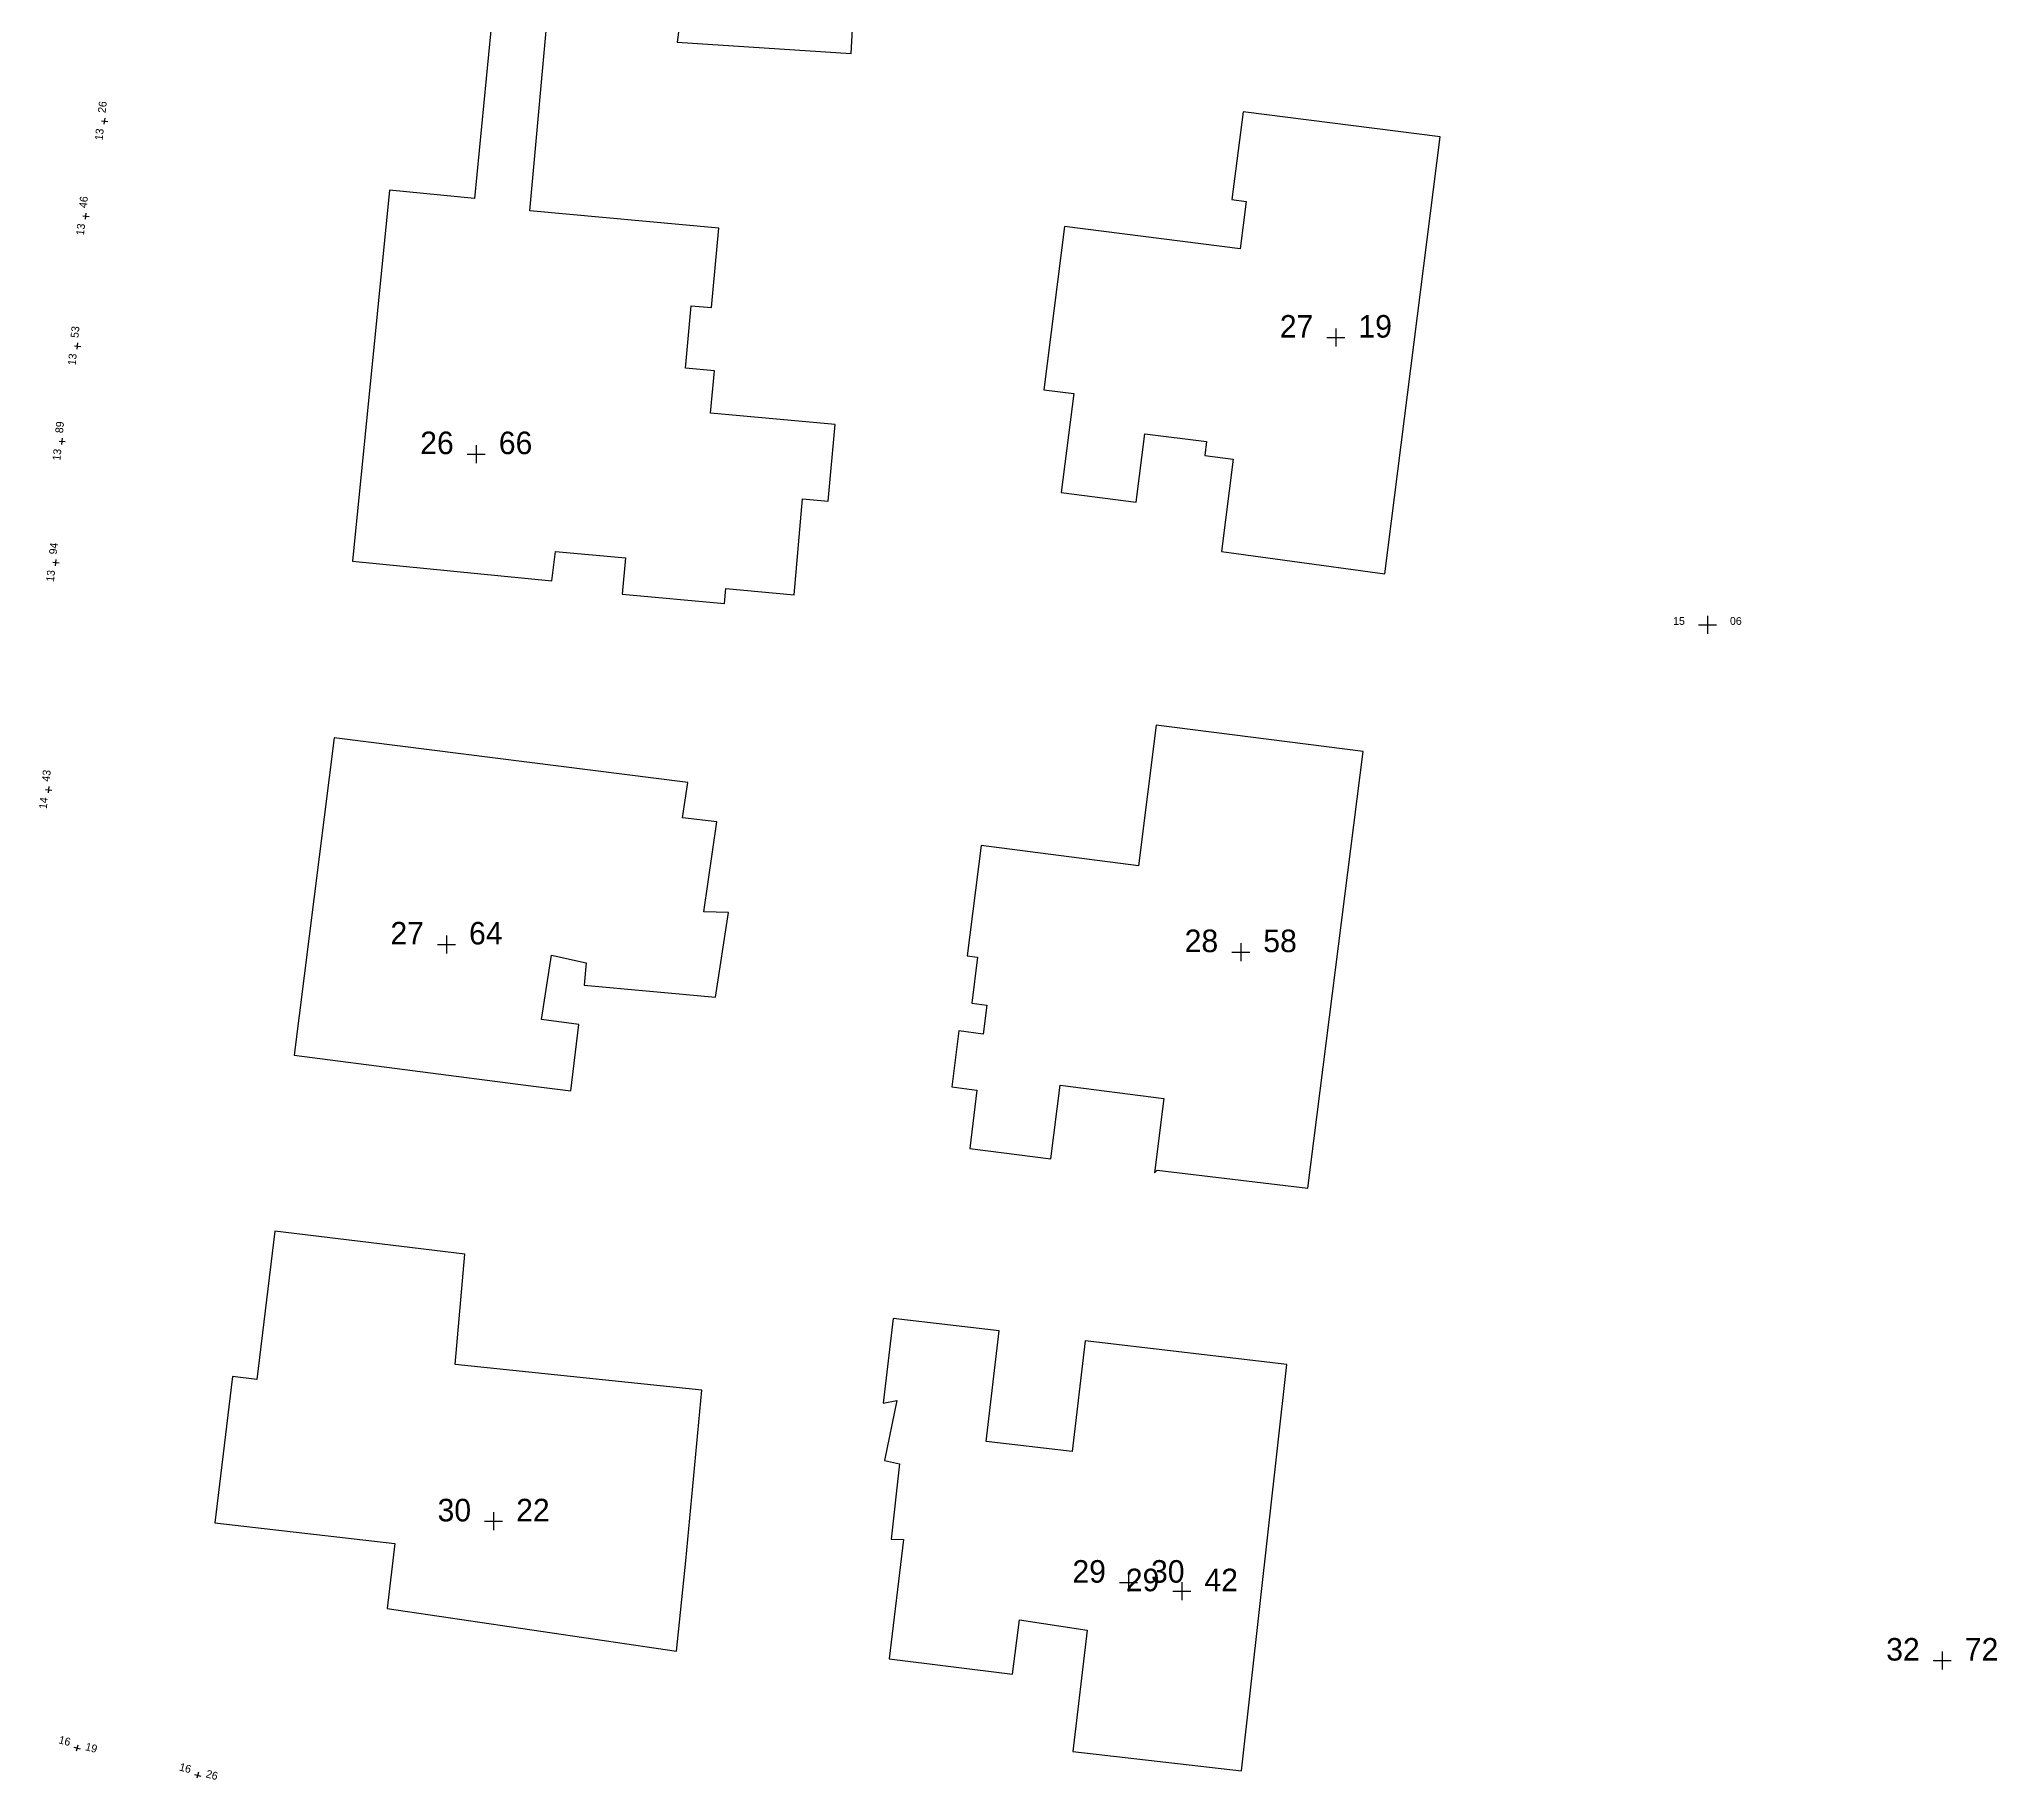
# Model space of a CAD drawing. Header units: inches. Extents: x 179019 to 255520, y 666000 to 809980.
# Drawn here: x 255431.8 to 255518.7, y 809149.9 to 809227.1 of the extents above; entities that cross this region are included whole.
import ezdxf
from ezdxf.enums import TextEntityAlignment as Align

# ---------------------------------------------------------------- set-up
doc = ezdxf.new("R2010")
doc.units = ezdxf.units.IN
doc.header["$MEASUREMENT"] = 0
for name, color, linetype in [('building levels', 6, 'Continuous'), ('orig buildings', 3, 'Continuous'), ('street levels', 5, 'Continuous')]:
    doc.layers.add(name, color=color, linetype=linetype)
doc.styles.add('hebtxt', font='hebtxt')

# ---------------------------------------------------------------- blocks, each defined once
blk = doc.blocks.new('1505')
for points in [[(-0.4, 0), (0.4, 0)], [(0, 0.4), (0, -0.4)]]:
    blk.add_lwpolyline(points)
at = {"style": 'hebtxt'}
blk.add_attdef('METER', text='', height=2, dxfattribs=at).set_placement((-1, -0.004), align=Align.RIGHT)
blk.add_attdef('CENTIMETER', (1, -0.004), '', height=2, dxfattribs=at)
blk = doc.blocks.new('1503')
for points in [[(-0.4, 0), (0.4, 0)], [(0, 0.4), (0, -0.4)]]:
    blk.add_lwpolyline(points)
at = {"style": 'hebtxt'}
blk.add_attdef('METER', text='', height=2, dxfattribs=at).set_placement((-1, -0.004), align=Align.RIGHT)
blk.add_attdef('CENTIMETER', (1, -0.004), '', height=2, dxfattribs=at)

msp = doc.modelspace()

# ---------------------------------------------------------------- linework, layer by layer
at = {"layer": 'orig buildings', "elevation": 12.35}
for points in [[(255460.735, 809231.487), (255460.135, 809226.947), (255467.855, 809226.437), (255468.185, 809232.627)], [(255451.967, 809228.527), (255451.142, 809220.011), (255447.373, 809220.377), (255445.73, 809203.922), (255454.57, 809203.05), (255454.735, 809204.357), (255457.835, 809204.067), (255457.685, 809202.457), (255462.235, 809202.047), (255462.295, 809202.707), (255465.315, 809202.427), (255465.695, 809206.687), (255466.825, 809206.587), (255467.135, 809209.987), (255461.615, 809210.487), (255461.785, 809212.367), (255460.505, 809212.487), (255460.755, 809215.257), (255461.655, 809215.177), (255461.975, 809218.697), (255453.595, 809219.467), (255454.475, 809229.087)]]:
    msp.add_lwpolyline(points, dxfattribs=at)
at = {"layer": 'orig buildings'}
for points, elevation in [([(255491.52, 809203.365), (255493.98, 809222.745), (255485.23, 809223.855), (255484.74, 809219.965), (255485.37, 809219.885), (255485.1, 809217.775), (255477.31, 809218.765), (255476.4, 809211.525), (255477.72, 809211.355), (255477.17, 809206.965), (255480.49, 809206.545), (255480.87, 809209.575), (255483.61, 809209.225), (255483.54, 809208.605), (255484.79, 809208.445), (255484.28, 809204.355), (255491.52, 809203.365)], 29.87), ([(255444.922, 809196.087), (255443.136, 809182.014), (255453.636, 809180.653), (255455.421, 809180.428), (255455.772, 809183.377), (255454.112, 809183.597), (255454.552, 809186.447), (255456.102, 809186.107), (255456.012, 809185.117), (255461.832, 809184.577), (255462.412, 809188.337), (255461.312, 809188.367), (255461.892, 809192.357), (255460.372, 809192.537), (255460.6, 809194.109), (255444.922, 809196.087)], 15.2), ([(255488.11, 809176.105), (255490.56, 809195.485), (255481.38, 809196.645), (255480.6, 809190.415), (255473.61, 809191.305), (255472.99, 809186.415), (255473.46, 809186.355), (255473.2, 809184.315), (255473.86, 809184.225), (255473.7, 809182.945), (255472.62, 809183.085), (255472.31, 809180.605), (255473.43, 809180.455), (255473.11, 809177.875), (255476.71, 809177.415), (255477.12, 809180.675), (255481.72, 809180.095), (255481.3, 809176.795), (255481.43, 809176.905), (255488.11, 809176.105)], 30.18), ([(255485.158, 809150.264), (255487.17, 809168.285), (255478.23, 809169.345), (255477.65, 809164.425), (255473.84, 809164.875), (255474.42, 809169.775), (255469.71, 809170.335), (255469.27, 809166.575), (255469.87, 809166.685), (255469.33, 809164.025), (255470, 809163.885), (255469.63, 809160.535), (255470.17, 809160.525), (255469.528, 809155.231), (255475, 809154.551), (255475.312, 809156.96), (255478.311, 809156.511), (255477.689, 809151.119), (255477.689, 809151.119), (255485.158, 809150.264)], 30.95)]:
    msp.add_lwpolyline(points, close=True, dxfattribs=dict(at, elevation=elevation))
msp.add_lwpolyline([(255450.718, 809173.188), (255442.286, 809174.207), (255441.492, 809167.621), (255440.409, 809167.751), (255439.626, 809161.265), (255447.603, 809160.342), (255447.271, 809157.466), (255460.097, 809155.572), (255460.517, 809159.587), (255460.517, 809159.587), (255461.222, 809167.145), (255450.289, 809168.287), (255450.718, 809173.188)], close=True, dxfattribs=at)

# ---------------------------------------------------------------- block references
at = {"layer": 'building levels'}
ref = msp.add_blockref('1505', (255489.35, 809213.845, 27.19), dxfattribs=at)
ref.add_attrib('METER', '27', dxfattribs={"layer": '0', "height": 1, "style": 'hebtxt'}).set_placement((255488.35, 809213.841, 27.19), align=Align.RIGHT)
ref.add_attrib('CENTIMETER', '19', (255490.35, 809213.841, 27.19), dxfattribs={"layer": '0', "height": 1, "style": 'hebtxt'})
ref = msp.add_blockref('1505', (255451.22, 809208.675, 26.66), dxfattribs=at)
ref.add_attrib('METER', '26', dxfattribs={"layer": '0', "height": 1, "style": 'hebtxt'}).set_placement((255450.22, 809208.671, 26.66), align=Align.RIGHT)
ref.add_attrib('CENTIMETER', '66', (255452.22, 809208.671, 26.66), dxfattribs={"layer": '0', "height": 1, "style": 'hebtxt'})
ref = msp.add_blockref('1505', (255449.9, 809186.925, 27.64), dxfattribs=at)
ref.add_attrib('METER', '27', dxfattribs={"layer": '0', "height": 1, "style": 'hebtxt'}).set_placement((255448.9, 809186.921, 27.64), align=Align.RIGHT)
ref.add_attrib('CENTIMETER', '64', (255450.9, 809186.921, 27.64), dxfattribs={"layer": '0', "height": 1, "style": 'hebtxt'})
ref = msp.add_blockref('1505', (255485.13, 809186.585, 28.58), dxfattribs=at)
ref.add_attrib('METER', '28', dxfattribs={"layer": '0', "height": 1, "style": 'hebtxt'}).set_placement((255484.13, 809186.581, 28.58), align=Align.RIGHT)
ref.add_attrib('CENTIMETER', '58', (255486.13, 809186.581, 28.58), dxfattribs={"layer": '0', "height": 1, "style": 'hebtxt'})
ref = msp.add_blockref('1505', (255451.99, 809161.335, 30.22), dxfattribs=at)
ref.add_attrib('METER', '30', dxfattribs={"layer": '0', "height": 1, "style": 'hebtxt'}).set_placement((255450.99, 809161.331, 30.22), align=Align.RIGHT)
ref.add_attrib('CENTIMETER', '22', (255452.99, 809161.331, 30.22), dxfattribs={"layer": '0', "height": 1, "style": 'hebtxt'})
ref = msp.add_blockref('1505', (255480.15, 809158.615, 29.3), dxfattribs=at)
ref.add_attrib('METER', '29', dxfattribs={"layer": '0', "height": 1, "style": 'hebtxt'}).set_placement((255479.15, 809158.611, 29.3), align=Align.RIGHT)
ref.add_attrib('CENTIMETER', '30', (255481.15, 809158.611, 29.3), dxfattribs={"layer": '0', "height": 1, "style": 'hebtxt'})
ref = msp.add_blockref('1505', (255482.52, 809158.235, 29.42), dxfattribs=at)
ref.add_attrib('METER', '29', dxfattribs={"layer": '0', "height": 1, "style": 'hebtxt'}).set_placement((255481.52, 809158.231, 29.42), align=Align.RIGHT)
ref.add_attrib('CENTIMETER', '42', (255483.52, 809158.231, 29.42), dxfattribs={"layer": '0', "height": 1, "style": 'hebtxt'})
ref = msp.add_blockref('1505', (255516.248, 809155.159, 32.723), dxfattribs=at)
ref.add_attrib('METER', '32', dxfattribs={"layer": '0', "height": 1, "style": 'hebtxt'}).set_placement((255515.248, 809155.155, 32.723), align=Align.RIGHT)
ref.add_attrib('CENTIMETER', '72', (255517.248, 809155.155, 32.723), dxfattribs={"layer": '0', "height": 1, "style": 'hebtxt'})
at = {"layer": 'street levels'}
ref = msp.add_blockref('1503', (255434.737, 809223.442), dxfattribs=dict(at, xscale=0.35, yscale=0.35, zscale=0.35, rotation=83.71720217501104))
ref.add_attrib('METER', '13', dxfattribs={"layer": '0', "height": 0.35, "rotation": 83.7172, "style": 'hebtxt'}).set_placement((255434.7, 809223.094), align=Align.RIGHT)
ref.add_attrib('CENTIMETER', '26', (255434.777, 809223.79), dxfattribs={"layer": '0', "height": 0.35, "rotation": 83.7172, "style": 'hebtxt'})
ref = msp.add_blockref('1503', (255433.905, 809219.228), dxfattribs=dict(at, xscale=0.35, yscale=0.35, zscale=0.35, rotation=84.10174624611538))
ref.add_attrib('METER', '13', dxfattribs={"layer": '0', "height": 0.35, "rotation": 84.10175, "style": 'hebtxt'}).set_placement((255433.87, 809218.88), align=Align.RIGHT)
ref.add_attrib('CENTIMETER', '46', (255433.942, 809219.576), dxfattribs={"layer": '0', "height": 0.35, "rotation": 84.10175, "style": 'hebtxt'})
ref = msp.add_blockref('1503', (255433.533, 809213.465), dxfattribs=dict(at, xscale=0.35, yscale=0.35, zscale=0.35, rotation=84.29050607781663))
ref.add_attrib('METER', '13', dxfattribs={"layer": '0', "height": 0.35, "rotation": 84.29051, "style": 'hebtxt'}).set_placement((255433.5, 809213.117), align=Align.RIGHT)
ref.add_attrib('CENTIMETER', '53', (255433.569, 809213.813), dxfattribs={"layer": '0', "height": 0.35, "rotation": 84.29051, "style": 'hebtxt'})
ref = msp.add_blockref('1503', (255432.852, 809209.239), dxfattribs=dict(at, xscale=0.35, yscale=0.35, zscale=0.35, rotation=84.50586157147754))
ref.add_attrib('METER', '13', dxfattribs={"layer": '0', "height": 0.35, "rotation": 84.50586, "style": 'hebtxt'}).set_placement((255432.82, 809208.89), align=Align.RIGHT)
ref.add_attrib('CENTIMETER', '89', (255432.887, 809209.587), dxfattribs={"layer": '0', "height": 0.35, "rotation": 84.50586, "style": 'hebtxt'})
ref = msp.add_blockref('1503', (255432.574, 809203.859), dxfattribs=dict(at, xscale=0.35, yscale=0.35, zscale=0.35, rotation=83.9104495754922))
ref.add_attrib('METER', '13', dxfattribs={"layer": '0', "height": 0.35, "rotation": 83.91045, "style": 'hebtxt'}).set_placement((255432.538, 809203.511), align=Align.RIGHT)
ref.add_attrib('CENTIMETER', '94', (255432.612, 809204.207), dxfattribs={"layer": '0', "height": 0.35, "rotation": 83.91045, "style": 'hebtxt'})
ref = msp.add_blockref('1503', (255505.831, 809201.102, 15.06), dxfattribs=at)
ref.add_attrib('METER', '15', dxfattribs={"layer": '0', "height": 0.35, "style": 'hebtxt'}).set_placement((255504.831, 809201.098, 15.06), align=Align.RIGHT)
ref.add_attrib('CENTIMETER', '06', (255506.831, 809201.098, 15.06), dxfattribs={"layer": '0', "height": 0.35, "style": 'hebtxt'})
ref = msp.add_blockref('1503', (255432.257, 809193.782), dxfattribs=dict(at, xscale=0.35, yscale=0.35, zscale=0.35, rotation=83.9104495754922))
ref.add_attrib('METER', '14', dxfattribs={"layer": '0', "height": 0.35, "rotation": 83.91045, "style": 'hebtxt'}).set_placement((255432.221, 809193.434), align=Align.RIGHT)
ref.add_attrib('CENTIMETER', '43', (255432.295, 809194.13), dxfattribs={"layer": '0', "height": 0.35, "rotation": 83.91045, "style": 'hebtxt'})
ref = msp.add_blockref('1503', (255433.511, 809151.274), dxfattribs=dict(at, xscale=0.35, yscale=0.35, zscale=0.35, rotation=345.4588435751702))
ref.add_attrib('METER', '16', dxfattribs={"layer": '0', "height": 0.35, "rotation": 345.45884, "style": 'hebtxt'}).set_placement((255433.172, 809151.361), align=Align.RIGHT)
ref.add_attrib('CENTIMETER', '19', (255433.85, 809151.185), dxfattribs={"layer": '0', "height": 0.35, "rotation": 345.45884, "style": 'hebtxt'})
ref = msp.add_blockref('1503', (255438.862, 809150.069), dxfattribs=dict(at, xscale=0.35, yscale=0.35, zscale=0.35, rotation=345.5325365162774))
ref.add_attrib('METER', '16', dxfattribs={"layer": '0', "height": 0.35, "rotation": 345.53254, "style": 'hebtxt'}).set_placement((255438.522, 809150.155), align=Align.RIGHT)
ref.add_attrib('CENTIMETER', '26', (255439.2, 809149.98), dxfattribs={"layer": '0', "height": 0.35, "rotation": 345.53254, "style": 'hebtxt'})

doc.saveas('drawing.dxf')
